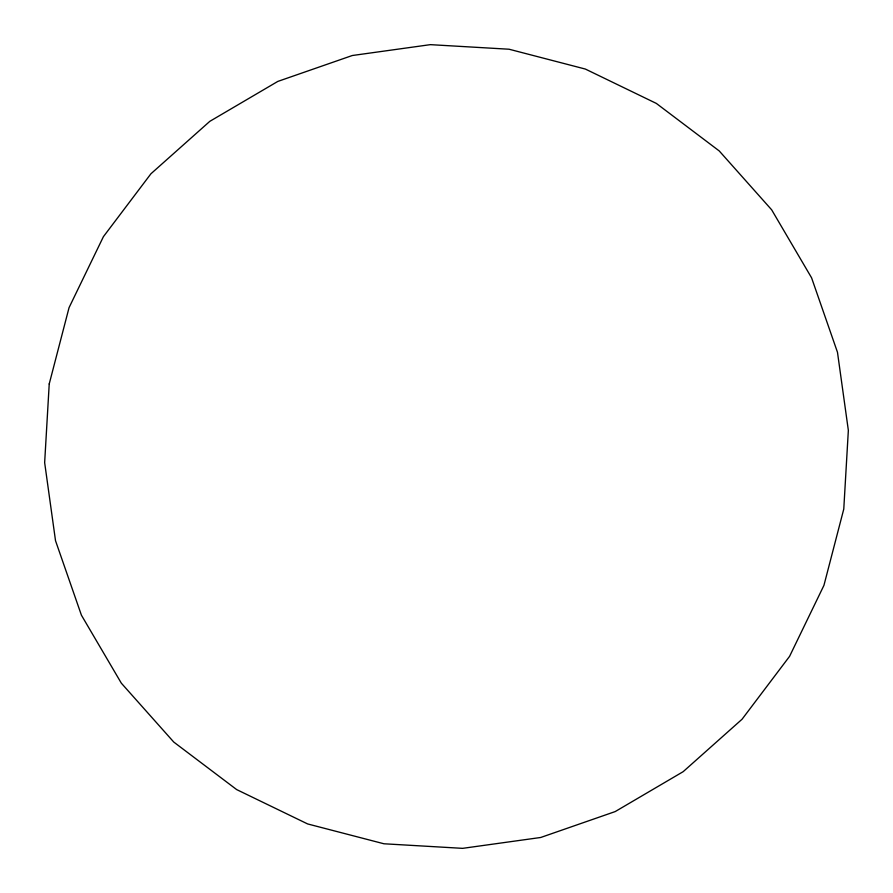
<?xml version="1.0" encoding="UTF-8"?>
<svg xmlns="http://www.w3.org/2000/svg" width="893" height="893" viewBox="0 0 893 893"><rect width="100%" height="100%" fill="white"/><g stroke="black" fill="none" stroke-linecap="round" stroke-linejoin="round"><path stroke-width="1.34" d="M49.227 383.934L44.65 462.641L55.522 540.723L81.419 615.188L121.336 683.178L173.767 742.061L236.667 789.591L307.627 823.938L383.934 843.773L462.641 848.35L540.723 837.478L615.188 811.581L683.178 771.664L742.061 719.233L789.591 656.333L823.938 585.373L843.773 509.066L848.35 430.359L837.478 352.277L811.581 277.812L771.664 209.822L719.233 150.939L656.333 103.409L585.373 69.062L509.066 49.227L430.359 44.65L352.277 55.522L277.812 81.419L209.822 121.336L150.939 173.767L103.409 236.667L69.062 307.627L49.227 383.934"/></g></svg>
